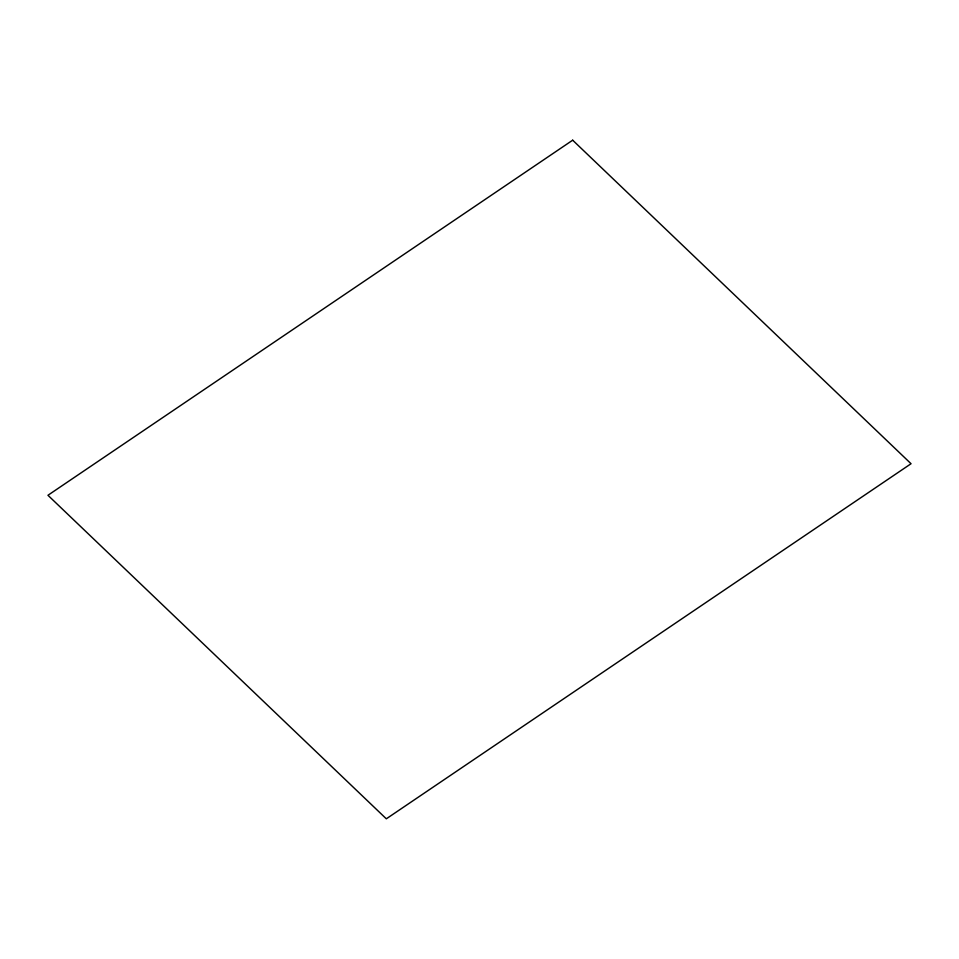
<?xml version="1.0" encoding="UTF-8"?>
<svg xmlns="http://www.w3.org/2000/svg" width="959" height="959" viewBox="0 0 959 959"><rect width="100%" height="100%" fill="white"/><g stroke="black" fill="none" stroke-linecap="round" stroke-linejoin="round"><path stroke-width="1.44" d="M572.679 140.194L47.95 495.276L386.321 818.806L911.05 463.724L572.679 140.194"/></g></svg>
